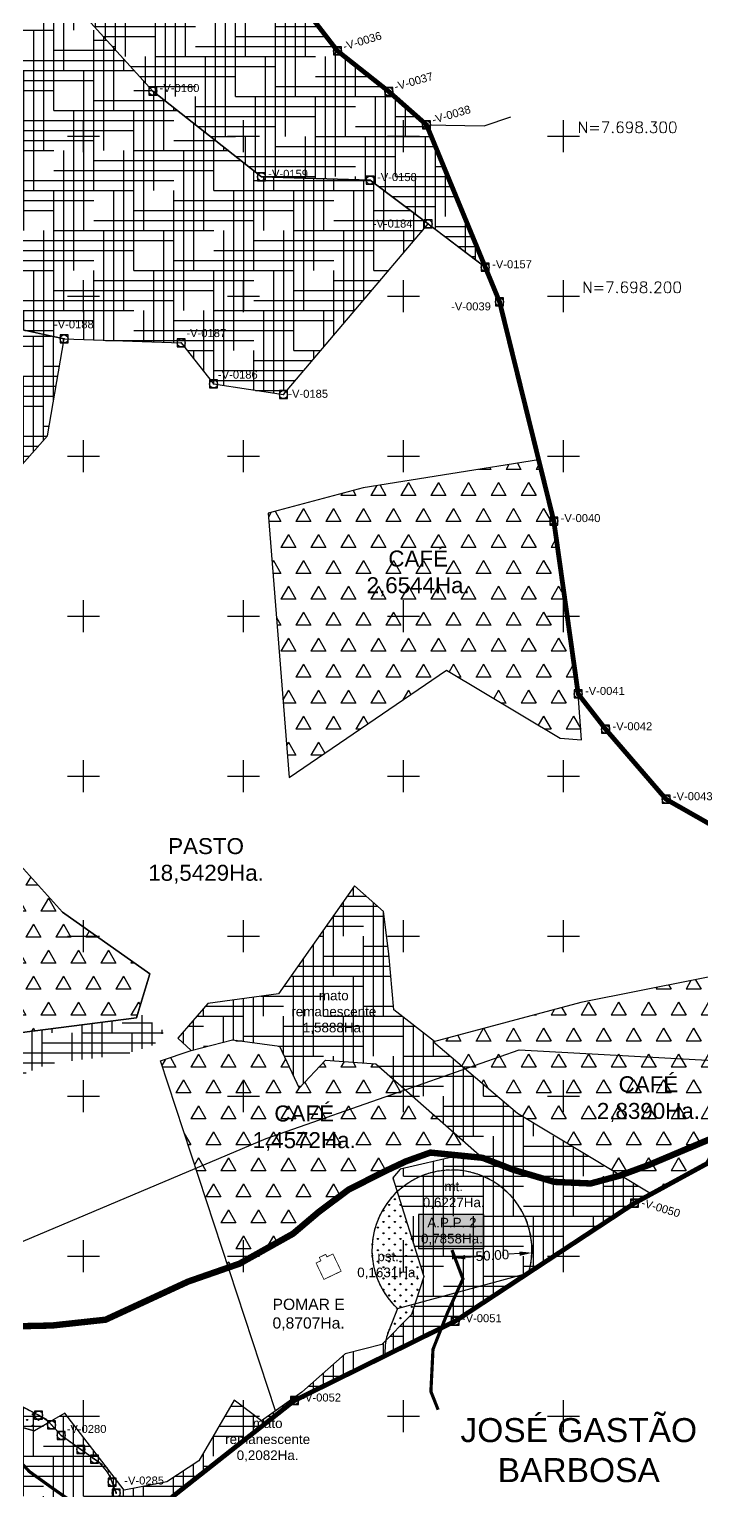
# Model space of a CAD drawing. Extents: x 268950 to 272314, y 7696987 to 7699363.
# Drawn here: x 270466 to 270886, y 7697453 to 7698367 of the extents above; entities that cross this region are included whole.
import ezdxf
from ezdxf.enums import TextEntityAlignment as Align

# ---------------------------------------------------------------- set-up
doc = ezdxf.new("R2010")
doc.units = 0
doc.header["$LTSCALE"] = 40
doc.header["$MEASUREMENT"] = 0
doc.header["$PDMODE"] = 96
doc.header["$PDSIZE"] = 5
doc.linetypes.add('HIDDEN', pattern=[0.375, 0.25, -0.125])
for name, color, linetype in [('divi', 7, 'Continuous'), ('ESTRDA', 41, 'Continuous'), ('GRADE', 7, 'Continuous'), ('GRADE-EIXO', 9, 'Continuous'), ('POL_APP', 41, 'Continuous'), ('PRENCHIMENTO', 254, 'Continuous'), ('PT_TIPO-V', 7, 'Continuous'), ('REDE ELET.', 2, 'Continuous'), ('TRACKLOGS', 7, 'Continuous')]:
    doc.layers.add(name, color=color, linetype=linetype)
doc.layers.add('pena 02', color=1, linetype='Continuous', lineweight=25)
doc.styles.add('ARIAL', font='arial.ttf')
doc.styles.add('ROMANS', font='romans.shx')
doc.styles.get("Standard").update_dxf_attribs({"font": 'arial.ttf'})
doc.styles.add('style1', font='arial.ttf')
doc.linetypes.add('AA-TRANS', pattern='A,3,["/",Standard,S=0.2,R=0,X=0,Y=0],-0.133333,["|",Standard,S=0.2,R=0,X=0,Y=0],-1e-05,["|",Standard,S=0.2,R=0,X=0,Y=-0.2],-1e-05,["/",Standard,S=0.2,R=0,X=0,Y=-0.2],-0.133333', length=3.266686)
doc.linetypes.add('CERCA', pattern='A,12.7,-4,["X",Standard,S=2,R=0,X=-2,Y=-1],-4', length=20.7)
doc.linetypes.add('ZIGZAG', pattern='A,0.0001,-0.2,[131,ltypeshp.shx,S=0.2,R=0,X=-0.2,Y=0],-0.4,[131,ltypeshp.shx,S=0.2,R=180,X=0.2,Y=0],-0.2', length=0.8001)
doc.dimstyles.get("Standard").update_dxf_attribs({"dimtxt": 0.18, "dimasz": 0.18, "dimexe": 0.18, "dimexo": 0.0625, "dimgap": 0.09, "dimtad": 0, "dimtih": 1, "dimtoh": 1, "dimdec": 4, "dimzin": 0, "dimdsep": 46, "dimtxsty": 'Standard', "dimcen": 0.09, "dimadec": 0, "dimazin": 0, "dimtfac": 1, "dimtdec": 4, "dimtofl": 0, "dimtmove": 0, "dimatfit": 3, "dimfxl": 0, "dimtolj": 1, "dimtzin": 0, "dimarcsym": 0})
pattern_1 = [(90, (0, 0), (-3.535533905, 3.535533905), [0.9375, -6.133567815]), (45, (0, 0), (-3.535533906, 3.535533906), [0.9375, -4.0625]), (135, (0, 0), (-3.535533906, -3.535533906), [0.9375, -4.0625])]

# ---------------------------------------------------------------- blocks, each defined once
blk = doc.blocks.new('BL-GRADEI')
at = {"layer": 'GRADE', "color": 8}
for p, q in [((0, -2.5), (0, 2.5)), ((-2.5, 0), (2.5, 0))]:
    blk.add_line(p, q, dxfattribs=at)
at = {"layer": 'GRADE', "color": 8, "style": 'ROMANS'}
blk.add_attdef('E-N', (0.5, 0.5), '', height=1.75, dxfattribs=at)
blk = doc.blocks.new('*D14')
at = {"color": 0, "linetype": 'HIDDEN', "lineweight": -2, "ltscale": 50}
for p, q in [((270730.33, 7697603.6), (270730.68, 7697598.18)), ((270772.55, 7697601.59), (270766.03, 7697601.17)), ((270780.23, 7697606.81), (270780.58, 7697601.38)), ((270738.62, 7697599.41), (270745.13, 7697599.83))]:
    blk.add_line(p, q, dxfattribs=at)
at = {"color": 0, "linetype": 'HIDDEN', "ltscale": 50}
for points in [[(270738.53, 7697600.74), (270738.7, 7697598.08), (270730.63, 7697598.9)], [(270772.46, 7697602.92), (270772.63, 7697600.26), (270780.53, 7697602.1)]]:
    blk.add_solid(points, dxfattribs=at)
at = {"layer": 'Defpoints', "color": 0, "linetype": 'HIDDEN', "ltscale": 50}
for p in [(270730.31, 7697603.85), (270780.21, 7697607.06), (270780.53, 7697602.1)]:
    blk.add_point(p, dxfattribs=at)
at = {"color": 0, "linetype": 'HIDDEN', "ltscale": 50, "insert": (270755.58, 7697600.5), "char_height": 6, "attachment_point": 5, "rotation": 3.67847}
blk.add_mtext('\\A1;50.00', dxfattribs=at)
blk = doc.blocks.new('POL_APP')
at = {"layer": 'POL_APP', "color": 1, "linetype": 'Continuous', "ltscale": 50}
blk.add_lwpolyline([(270504.64, 7698370.76), (270543.36, 7698328.17), (270611.25, 7698274.57), (270679.22, 7698272.52), (270715.43, 7698245.08), (270751.14, 7698218.04), (270714.4, 7698307.03), (270690.84, 7698327.85), (270658.73, 7698353.25), (270640.66, 7698376.64)], dxfattribs=at)
blk.add_lwpolyline([(270520.54, 7697451.96), (270518.06, 7697458.81, 0.154692), (270507.03, 7697473.2), (270498.39, 7697479.23), (270486.18, 7697488.02), (270480.09, 7697494.52, 0.085482), (270471.96, 7697500.66), (270459.57, 7697507.05, 0.198608)], format="xyb", dxfattribs=at)
blk.add_lwpolyline([(270696.26, 7697567.24), (270690.56, 7697552.83, 0.082117), (270688.48, 7697543.26), (270688.21, 7697537.61), (270732.24, 7697559.35), (270778.25, 7697589.63, 1.796533)], format="xyb", close=True, dxfattribs=at)

msp = doc.modelspace()

# ---------------------------------------------------------------- hatches: boundary and pattern name
at = {"layer": 'PRENCHIMENTO', "linetype": 'Continuous', "ltscale": 50}
h = msp.add_hatch(dxfattribs=at)
h.set_pattern_fill('HOUND', color=1, scale=100)
h.set_pattern_definition([(0, (944.947, -1725.3465), (25, 6.25), [100, -50]), (90, (944.947, -1725.3465), (-6.25, -25), [100, -50])])
h.paths.add_polyline_path([(270382.553, 7698648.254), (270351.496, 7698688.087), (270330.562, 7698700.724), (270313.365, 7698715.096), (270290.634, 7698742.853), (270275.48, 7698778.18), (270260.627, 7698793.443), (270235.069, 7698818.554), (270198.446, 7698851.357), (270162.95, 7698889.461), (270087.132, 7698941.181), (270016.413, 7698992.909), (269969.688, 7699019.404), (269948.066, 7699031.834), (269901.494, 7699053.469), (269864.693, 7699066.032), (269826.987, 7699068.61), (269793.608, 7699072.573), (269751.216, 7699078.703), (269708.53, 7699075.031), (269681.759, 7699059.778), (269653.826, 7699023.498), (269696.502, 7698949.395), (269729.972, 7698961.4), (269774.418, 7698992.284), (269884.137, 7698987.419), (269934.633, 7698961.607), (269976.791, 7698926.126), (270022.07, 7698914.751), (270087.542, 7698890.121), (270121.828, 7698864.743), (270149.479, 7698824.398), (270170.332, 7698801.51), (270192.059, 7698782.47), (270213.399, 7698716.816), (270240.111, 7698678.856), (270267.021, 7698639.013), (270306.34, 7698586.167), (270357.046, 7698517.014), (270382.138, 7698499.457), (270420.499, 7698488.897), (270462.101, 7698474.424), (270472.345, 7698442.789), (270490.037, 7698423.458), (270504.639, 7698370.764), (270543.355, 7698328.167), (270611.249, 7698274.569), (270679.215, 7698272.519), (270751.138, 7698218.038), (270714.405, 7698307.032), (270690.839, 7698327.852), (270658.727, 7698353.251), (270640.664, 7698376.645), (270615.909, 7698415.412), (270591.156, 7698441.48), (270579.719, 7698487.817), (270564.271, 7698500.568), (270539.42, 7698508.617), (270527.599, 7698511.662), (270514.218, 7698522.356), (270498.162, 7698530.377), (270480.099, 7698533.719), (270459.383, 7698540.419), (270434.605, 7698542.408), (270416.902, 7698548.273), (270394.433, 7698563.181), (270384.33, 7698597.246), (270386.855, 7698627.526)])
h.paths.add_polyline_path([(270301.058, 7698682.322), (270248.157, 7698682.322), (270248.157, 7698715.501), (270301.058, 7698715.501)], flags=16)
h = msp.add_hatch(dxfattribs=at)
h.set_pattern_fill('HOUND', color=94, scale=100)
h.set_pattern_definition([(0, (3081.446, -2183.9087), (25, 6.25), [100, -50]), (90, (3081.446, -2183.9087), (-6.25, -25), [100, -50])])
h.paths.add_polyline_path([(270087.542, 7698890.121), (270022.07, 7698914.751), (269976.791, 7698926.126), (269934.633, 7698961.607), (269884.137, 7698987.419), (269774.418, 7698992.284), (269729.972, 7698961.4), (269696.502, 7698949.395), (269955.857, 7698499.048), (270029.658, 7698486.264), (270090.983, 7698360.015), (270056.654, 7698322.701), (270082.507, 7698261.526), (270487.919, 7698173.255), (270561.182, 7698170.714), (270581.324, 7698145.121), (270624.972, 7698138.453), (270715.433, 7698245.084), (270679.215, 7698272.519), (270611.249, 7698274.569), (270543.355, 7698328.167), (270504.639, 7698370.764), (270490.037, 7698423.458), (270472.345, 7698442.789), (270462.101, 7698474.424), (270420.499, 7698488.897), (270382.138, 7698499.457), (270357.046, 7698517.014), (270306.34, 7698586.167), (270267.021, 7698639.013), (270240.111, 7698678.856), (270213.399, 7698716.816), (270192.059, 7698782.47), (270170.332, 7698801.51), (270149.479, 7698824.398), (270121.828, 7698864.743)])
h.paths.add_polyline_path([(270091.157, 7698540.271), (270211.846, 7698540.271), (270211.846, 7698577.586), (270091.157, 7698577.586)], flags=24)
at = {"layer": 'PRENCHIMENTO', "linetype": 'HIDDEN', "ltscale": 50}
h = msp.add_hatch(dxfattribs=at)
h.set_pattern_fill('HOUND', color=70, scale=100)
h.paths.add_polyline_path([(270487.919, 7698173.255), (270082.507, 7698261.526), (270226.876, 7697976.864), (270112.609, 7697808.401), (270030.458, 7697806.662), (270031.51, 7697805.814), (270050.189, 7697801.063, -0.0443656), (270055.202, 7697799.302), (270066.731, 7697794.065), (270096.413, 7697792.784, -0.148386), (270112.851, 7697787.01), (270126.028, 7697777.354), (270139.069, 7697769.64), (270157.824, 7697766.148, -0.0925763), (270168.099, 7697762.177), (270199.129, 7697743.008), (270215.031, 7697743.199), (270212.704, 7697755.882, -0.0654777), (270212.308, 7697763.696), (270213.897, 7697783.491, -0.0285955), (270214.366, 7697786.887), (270216.99, 7697800.21), (270213.26, 7697813.641, -0.1227686), (270212.875, 7697828.15), (270228.431, 7697898.443, -0.0911648), (270232.652, 7697908.438), (270263.985, 7697956.113, -0.0446753), (270267.311, 7697960.305), (270306.318, 7698001.344, -0.1364871), (270320.114, 7698009.603), (270328.791, 7698011.988, -0.5760375), (270410.436, 7698040.572), (270421.837, 7698079.612), (270443.984, 7698074.965), (270477.469, 7698112.697)])
h.paths.add_polyline_path([(270270.737, 7698073.798), (270326.853, 7698073.798), (270326.853, 7698106.187), (270270.737, 7698106.187)], flags=24)
at = {"layer": 'PRENCHIMENTO', "linetype": 'Continuous', "ltscale": 50}
h = msp.add_hatch(dxfattribs=at)
h.set_pattern_fill('HOUND', color=1, scale=100)
h.paths.add_polyline_path([(270373.711, 7697576.03), (270372.462, 7697576.651), (270358.046, 7697617.767), (270352.786, 7697633.305, 0.1316829), (270344.166, 7697646.226), (270330.537, 7697658.195, 0.0050495), (270330.078, 7697658.59), (270319.634, 7697667.395), (270315.117, 7697673.542, 0.1652192), (270299.295, 7697684.593, 0.1089252), (270294.003, 7697696.378), (270290.824, 7697700.657), (270283.143, 7697722.761), (270280.087, 7697737.813, 0.0665704), (270277.485, 7697745.328), (270274.584, 7697751.094), (270272.431, 7697762.828), (270273.567, 7697776.978), (270277.232, 7697795.591, 0.1168521), (270276.704, 7697809.414), (270273.074, 7697822.488), (270285.822, 7697880.094), (270312.651, 7697920.915), (270336.472, 7697945.978), (270336.361, 7697945.725), (270352.575, 7697953.013), (270374.19, 7697952.658), (270414.243, 7697979.433), (270422.207, 7698003.533), (270403.975, 7698018.449), (270410.436, 7698040.572, 0.5760375), (270328.791, 7698011.988), (270320.114, 7698009.603, 0.1364871), (270306.318, 7698001.344), (270267.311, 7697960.305, 0.0446753), (270263.985, 7697956.113), (270232.652, 7697908.438, 0.0911648), (270228.431, 7697898.443), (270212.875, 7697828.15, 0.1227686), (270213.26, 7697813.641), (270216.99, 7697800.21), (270214.366, 7697786.887, 0.0285955), (270213.897, 7697783.491), (270212.308, 7697763.696, 0.0654777), (270212.704, 7697755.882), (270215.031, 7697743.199), (270199.129, 7697743.008), (270168.099, 7697762.177, 0.0925763), (270157.824, 7697766.148), (270139.069, 7697769.64), (270126.028, 7697777.354), (270112.851, 7697787.01, 0.148386), (270096.413, 7697792.784), (270066.731, 7697794.065), (270055.202, 7697799.302, 0.0443656), (270050.189, 7697801.063), (270031.51, 7697805.814), (270019.834, 7697815.231, 0.0861808), (270010.859, 7697820.214), (269990.612, 7697827.26, 0.0317691), (269986.943, 7697828.28), (269985.763, 7697828.529), (269971.526, 7697831.532), (269967.344, 7697832.413), (269959.548, 7697841.333), (269954.571, 7697844.54), (269953.083, 7697854.164), (269940.669, 7697876.712), (269926.596, 7697896.447), (269920.991, 7697903.993), (269921.157, 7697911.38, 1.5970146), (269842.49, 7697953.515), (269828.645, 7697965.891), (269818.033, 7697985.407), (269809.036, 7698017.231), (269812.32, 7698069.839), (269818.414, 7698089.768), (269818.559, 7698107.143), (269788.515, 7698102.005), (269788.451, 7698094.375), (269782.598, 7698075.233), (269778.775, 7698013.993), (269790.076, 7697974.019), (269804.775, 7697946.99), (269852.019, 7697904.759), (269916.23, 7697858.899), (269924.246, 7697844.34), (269926.984, 7697826.627), (269939.743, 7697818.406), (269951.35, 7697805.126), (269980.753, 7697798.926), (270001, 7697791.881), (270017.771, 7697778.353), (270042.794, 7697771.989), (270059.622, 7697764.344), (270095.119, 7697762.812), (270109.485, 7697752.284), (270128.362, 7697741.119), (270152.332, 7697736.655), (270190.776, 7697712.906), (270204.79, 7697713.074), (270216.208, 7697697.515), (270230.519, 7697684.286), (270238.678, 7697676.779), (270248.121, 7697671.804), (270258.844, 7697662.358), (270279.313, 7697658.48), (270290.941, 7697655.78), (270297.57, 7697646.758), (270310.742, 7697635.654), (270324.37, 7697623.685), (270329.682, 7697607.994), (270342.668, 7697570.958), (270337.15, 7697560.703), (270360.356, 7697549.167), (270362.266, 7697537.64), (270368.488, 7697526.146), (270377.693, 7697517.251), (270392.608, 7697505.808), (270392.608, 7697505.808), (270377.693, 7697517.251), (270368.488, 7697526.146), (270362.266, 7697537.64), (270360.356, 7697549.167), (270337.023, 7697560.767), (270319.071, 7697556.326), (270325.499, 7697549.978), (270352.406, 7697516.279), (270343.38, 7697509.728, 0.0559084), (270347.642, 7697504.573), (270356.847, 7697495.678, 0.0284581), (270359.431, 7697493.45), (270366.81, 7697487.788), (270378.671, 7697484.913), (270392.163, 7697474.73), (270410.623, 7697472.433), (270413.812, 7697469.911), (270413.625, 7697454.565), (270447.533, 7697457.018), (270460.995, 7697447.826), (270462.846, 7697430.883), (270463.681, 7697430.281), (270464.883, 7697429.442), (270468.827, 7697418.551, 0.1687673), (270481.236, 7697403.261), (270488.165, 7697398.969, 0.03623), (270492.012, 7697396.956), (270497.581, 7697403.832), (270520.055, 7697421.566), (270503.964, 7697424.472), (270497.035, 7697428.764), (270489.854, 7697448.597), (270481.034, 7697454.754), (270481.034, 7697454.754), (270489.854, 7697448.597), (270497.035, 7697428.764), (270503.964, 7697424.472), (270520.055, 7697421.566), (270545.734, 7697441.828), (270543.231, 7697443.91, 0.1294803), (270529.38, 7697450.367), (270520.541, 7697451.963), (270518.061, 7697458.811, 0.1546925), (270507.027, 7697473.195), (270498.387, 7697479.227), (270486.182, 7697488.015), (270480.085, 7697494.518, 0.0854819), (270471.961, 7697500.657), (270459.572, 7697507.052, 0.1986084), (270436.725, 7697508.985), (270420.1, 7697521.316), (270412.859, 7697527.94, 0.0216455), (270410.87, 7697529.609), (270397.312, 7697540.012), (270392.666, 7697544.501), (270391.041, 7697547.502), (270389.952, 7697554.072, 0.2407963)])
at = {"layer": 'PRENCHIMENTO', "linetype": 'HIDDEN', "ltscale": 50}
h = msp.add_hatch(dxfattribs=at)
h.set_pattern_fill('TRIANG', color=70, scale=50, angle=180)
h.paths.add_polyline_path([(270793.957, 7698059.399), (270784.482, 7698097.701), (270674.871, 7698080.166), (270615.451, 7698064.434), (270628.484, 7697899.145), (270726.835, 7697966.156), (270797.852, 7697923.677), (270811.287, 7697922.631), (270809.189, 7697951.382)])
h.paths.add_polyline_path([(271017.477, 7697772.8), (270992.134, 7697794.665), (270810.917, 7697758.477), (270718.809, 7697733.977), (270771.351, 7697689.308), (270854.939, 7697638.919), (270911.996, 7697670.084), (271037.478, 7697707.47), (271055.742, 7697718.099), (271058.845, 7697726.005)])
h.paths.add_polyline_path([(270674.85, 7698007.644), (270744.318, 7698007.644), (270744.318, 7698044.958), (270674.85, 7698044.958)], flags=24)
h.paths.add_polyline_path([(270818.738, 7697679.091), (270888.206, 7697679.091), (270888.206, 7697716.406), (270818.738, 7697716.406)], flags=24)
h = msp.add_hatch(dxfattribs=at)
h.set_pattern_fill('TRIANG', color=70, scale=50, angle=180)
h.paths.add_polyline_path([(270486.961, 7697814.928), (270456.999, 7697848.351), (270435.022, 7697903.528), (270425.176, 7697975.174), (270414.983, 7697967.753), (270393.808, 7697952.336), (270352.575, 7697953.013), (270336.361, 7697945.725), (270326.857, 7697924.114), (270325.017, 7697893.752), (270339.392, 7697872.402), (270345.146, 7697842.743), (270347.858, 7697821.471), (270340.943, 7697780.222), (270341.802, 7697738.117), (270357.107, 7697738.135), (270376.261, 7697756.735), (270399.381, 7697759.836), (270423.195, 7697739.679), (270451.87, 7697738.623), (270533.226, 7697749.013), (270534.277, 7697752.464), (270541.551, 7697776.357)])
h.paths.add_polyline_path([(270367.523, 7697820.615), (270436.991, 7697820.615), (270436.991, 7697857.93), (270367.523, 7697857.93)], flags=24)
h = msp.add_hatch(dxfattribs=at)
h.set_pattern_fill('HOUND', color=70, scale=100)
h.set_pattern_definition([(0, (-2100.802, -1135.365), (25, 6.25), [100, -50]), (90, (-2100.802, -1135.365), (-6.25, -25), [100, -50])])
h.paths.add_polyline_path([(270326.857, 7697924.114), (270325.017, 7697893.752), (270339.392, 7697872.402), (270345.146, 7697842.743), (270347.858, 7697821.471), (270340.943, 7697780.222), (270341.802, 7697738.117), (270357.107, 7697738.135), (270376.261, 7697756.735), (270399.381, 7697759.836), (270423.195, 7697739.679), (270451.87, 7697738.623), (270533.226, 7697749.013), (270534.277, 7697752.464), (270550.436, 7697740.572), (270544.165, 7697732.071), (270525.374, 7697725.965), (270480.904, 7697720.772), (270471.055, 7697717.35), (270430.647, 7697701.543), (270363.922, 7697697.759), (270352.564, 7697720.253), (270329.381, 7697739.215), (270309.521, 7697730.318), (270289.174, 7697746.719), (270281.729, 7697742.624), (270279.816, 7697739.018, 0.0562366), (270277.485, 7697745.328), (270274.584, 7697751.094), (270272.431, 7697762.828), (270273.567, 7697776.978), (270277.232, 7697795.591, 0.1168521), (270276.704, 7697809.414), (270273.074, 7697822.488), (270285.822, 7697880.094), (270312.651, 7697920.915), (270336.472, 7697945.978)])
h.paths.add_polyline_path([(270280.41, 7697795.308), (270336.526, 7697795.308), (270336.526, 7697827.697), (270280.41, 7697827.697)], flags=24)
h = msp.add_hatch(dxfattribs=at)
h.set_pattern_fill('HOUND', color=70, scale=100)
h.paths.add_polyline_path([(270718.809, 7697733.977), (270719.312, 7697734.111), (270693.963, 7697753.912), (270690.956, 7697788.89), (270687.438, 7697815.492), (270669.385, 7697831.497), (270621.961, 7697764.05), (270577.713, 7697757.917), (270559.068, 7697736.171), (270567.425, 7697728.629), (270593.066, 7697735.301), (270622.487, 7697731.153), (270634.842, 7697705.039), (270651.252, 7697722.537), (270682.638, 7697720.296), (270749.109, 7697661.614), (270733.987, 7697662.722), (270697.846, 7697654.356), (270693.282, 7697649.027), (270696.051, 7697640.265, -0.7657491), (270778.25, 7697589.634), (270844.329, 7697633.124), (270854.939, 7697638.919), (270771.351, 7697689.308)])
h.paths.add_polyline_path([(270630.203, 7697731.331), (270686.319, 7697731.331), (270686.319, 7697763.72), (270630.203, 7697763.72)], flags=24)
h = msp.add_hatch(dxfattribs=at)
h.set_pattern_fill('TRIANG', color=70, scale=50, angle=180)
h.paths.add_polyline_path([(270682.638, 7697720.296), (270651.252, 7697722.537), (270634.842, 7697705.039), (270622.487, 7697731.153), (270593.066, 7697735.301), (270567.425, 7697728.629), (270548.147, 7697722.039), (270590.553, 7697592.88), (270597.537, 7697595.313), (270630.998, 7697614.039), (270646.927, 7697627.554), (270665.747, 7697641.615), (270688.679, 7697653.203), (270701.562, 7697659.275), (270716.809, 7697664.749), (270745.312, 7697661.892), (270749.109, 7697661.614)])
h.paths.add_polyline_path([(270603.042, 7697660.826), (270672.51, 7697660.826), (270672.51, 7697698.141), (270603.042, 7697698.141)], flags=24)
h = msp.add_hatch(dxfattribs=at)
h.set_pattern_fill('GRASS', color=1, scale=5)
h.set_pattern_definition(pattern_1)
h.paths.add_polyline_path([(270420.1, 7697521.316), (270412.859, 7697527.94, 0.0216455), (270410.87, 7697529.609), (270397.312, 7697540.012), (270392.666, 7697544.501), (270391.041, 7697547.502), (270389.952, 7697554.072, 0.2407963), (270373.711, 7697576.03), (270372.462, 7697576.651), (270358.046, 7697617.767), (270352.786, 7697633.305, 0.1316829), (270344.166, 7697646.226), (270330.537, 7697658.195, 0.0050495), (270330.078, 7697658.59), (270319.634, 7697667.395), (270315.117, 7697673.542, 0.0873791), (270307.595, 7697680.733), (270301.939, 7697668.512), (270340.925, 7697630.115), (270355.009, 7697597.056), (270373.344, 7697552.974), (270378.668, 7697529.477), (270408.307, 7697512.324), (270434.659, 7697500.491), (270469.202, 7697490.766), (270478.438, 7697496.145, 0.066074), (270471.961, 7697500.657), (270459.572, 7697507.052, 0.1986084), (270436.725, 7697508.985)])
h.paths.add_polyline_path([(270379.505, 7697533.342), (270421.186, 7697533.342), (270421.186, 7697555.731), (270379.505, 7697555.731)], flags=24)
h = msp.add_hatch(dxfattribs=at)
h.set_pattern_fill('HOUND', color=1, scale=100)
h.paths.add_polyline_path([(270696.051, 7697640.265), (270712.787, 7697587.312), (270705.094, 7697563.49), (270688.953, 7697547.266, 0.0336092), (270688.485, 7697543.265), (270688.205, 7697537.612), (270732.245, 7697559.355), (270778.25, 7697589.634, 0.7657491)])
h.paths.add_polyline_path([(270710.735, 7697627.384), (270752.416, 7697627.384), (270752.416, 7697649.773), (270710.735, 7697649.773)], flags=24)
h.paths.add_polyline_path([(270709.619, 7697604.727), (270751.3, 7697604.727), (270751.3, 7697627.116), (270709.619, 7697627.116)], flags=24)
at = {"layer": 'PRENCHIMENTO', "linetype": 'HIDDEN', "ltscale": 2}
h = msp.add_hatch(dxfattribs=at)
h.set_pattern_fill('GRASS', color=1, scale=5)
h.set_pattern_definition(pattern_1)
h.paths.add_polyline_path([(270696.051, 7697640.265, 0.4338876), (270696.262, 7697567.236), (270690.557, 7697552.831, 0.0483745), (270688.953, 7697547.266), (270705.094, 7697563.49), (270712.787, 7697587.312)])
h.paths.add_polyline_path([(270669.793, 7697583.61), (270711.474, 7697583.61), (270711.474, 7697605.999), (270669.793, 7697605.999)], flags=9)
at = {"layer": 'PRENCHIMENTO', "linetype": 'HIDDEN', "ltscale": 50}
h = msp.add_hatch(color=8, dxfattribs=at)
h.dxf.hatch_style = 1
h.paths.add_polyline_path([(270709.385, 7697604.836), (270750.258, 7697604.836), (270750.258, 7697626.14), (270709.385, 7697626.14)])
h = msp.add_hatch(dxfattribs=at)
h.set_pattern_fill('HOUND', color=1, scale=100)
h.paths.add_polyline_path([(270489.854, 7697448.597), (270481.034, 7697454.754), (270466.289, 7697465.372), (270458.2, 7697473.999), (270445.811, 7697480.394), (270435.022, 7697475.073), (270419.949, 7697484.077), (270400.988, 7697498.14), (270392.608, 7697505.808), (270377.693, 7697517.251), (270368.488, 7697526.146), (270362.266, 7697537.64), (270360.356, 7697549.167), (270337.023, 7697560.767), (270319.071, 7697556.326), (270325.499, 7697549.978), (270352.406, 7697516.279), (270343.38, 7697509.728, 0.0559084), (270347.642, 7697504.573), (270356.847, 7697495.678, 0.0284581), (270359.431, 7697493.45), (270366.81, 7697487.788), (270378.671, 7697484.913), (270392.163, 7697474.73), (270410.623, 7697472.433), (270413.812, 7697469.911), (270413.625, 7697454.565), (270447.533, 7697457.018), (270460.995, 7697447.826), (270462.846, 7697430.883), (270463.681, 7697430.281), (270464.883, 7697429.442), (270468.827, 7697418.551, 0.1687673), (270481.236, 7697403.261), (270488.165, 7697398.969, 0.03623), (270492.012, 7697396.956), (270497.581, 7697403.832), (270520.055, 7697421.566), (270503.964, 7697424.472), (270497.035, 7697428.764)])
h.paths.add_polyline_path([(270356.536, 7697492.35), (270398.216, 7697492.35), (270398.216, 7697514.739), (270356.536, 7697514.739)], flags=25)
h = msp.add_hatch(dxfattribs=at)
h.set_pattern_fill('HOUND', color=70, scale=100)
h.paths.add_polyline_path([(270688.485, 7697543.265, -0.0336092), (270688.953, 7697547.266), (270686.461, 7697544.76), (270663.53, 7697538.898), (270636.473, 7697514.947), (270611.247, 7697497.15), (270594.142, 7697509.959), (270583.207, 7697491.122), (270572.227, 7697472.203), (270552.132, 7697459.016), (270525.434, 7697453.863), (270488.304, 7697501.891), (270478.438, 7697496.145, -0.0192988), (270480.085, 7697494.518), (270486.182, 7697488.015), (270498.387, 7697479.227), (270507.027, 7697473.195, -0.1546925), (270518.061, 7697458.811), (270520.541, 7697451.963), (270529.38, 7697450.367, -0.1294803), (270543.231, 7697443.91), (270545.734, 7697441.828), (270631.882, 7697509.805), (270688.205, 7697537.612)])
h.paths.add_polyline_path([(270586.968, 7697464.352), (270643.084, 7697464.352), (270643.084, 7697496.741), (270586.968, 7697496.741)], flags=25)

# ---------------------------------------------------------------- linework, layer by layer
at = {"linetype": 'ZIGZAG', "ltscale": 0.3}
for points in [[(270714.405, 7698307.032), (270690.839, 7698327.852), (270658.727, 7698353.251), (270640.664, 7698376.645), (270615.909, 7698415.412), (270591.156, 7698441.48), (270579.719, 7698487.817), (270564.271, 7698500.568), (270539.42, 7698508.617), (270527.599, 7698511.662), (270514.218, 7698522.356), (270498.162, 7698530.377), (270480.099, 7698533.719), (270459.383, 7698540.419), (270434.605, 7698542.408), (270416.902, 7698548.273), (270394.433, 7698563.181), (270384.33, 7698597.246), (270386.855, 7698627.526), (270382.553, 7698648.254), (270351.496, 7698688.087), (270330.562, 7698700.724), (270313.365, 7698715.096), (270290.634, 7698742.853)], [(270714.406, 7698307.031), (270750.368, 7698306.352), (270767.013, 7698312.109)]]:
    msp.add_lwpolyline(points, dxfattribs=at)
at = {"linetype": 'Continuous', "ltscale": 50}
for points in [[(270029.658, 7698486.264), (270090.983, 7698360.015), (270056.654, 7698322.701), (270081.114, 7698264.822), (270082.507, 7698261.526), (270487.919, 7698173.255), (270561.182, 7698170.714), (270581.324, 7698145.121), (270624.972, 7698138.453), (270715.433, 7698245.084), (270679.215, 7698272.519), (270611.249, 7698274.569), (270543.355, 7698328.167), (270504.639, 7698370.764)], [(270696.262, 7697567.236), (270778.25, 7697589.634)]]:
    msp.add_lwpolyline(points, dxfattribs=at)
at = {"color": 3, "linetype": 'HIDDEN', "ltscale": 50}
msp.add_lwpolyline([(270487.919, 7698173.255), (270082.507, 7698261.526)], dxfattribs=at)
at = {"color": 8, "linetype": 'HIDDEN', "ltscale": 50}
msp.add_lwpolyline([(270709.385, 7697604.836), (270750.258, 7697604.836), (270750.258, 7697626.14), (270709.385, 7697626.14)], close=True, dxfattribs=at)
at = {"color": 6, "linetype": 'HIDDEN', "ltscale": 50, "const_width": 0.5}
msp.add_lwpolyline([(270648.415, 7697597.162), (270647.425, 7697599.231), (270651.423, 7697601.145), (270652.17, 7697599.583), (270655.917, 7697601.377), (270661.06, 7697590.633), (270650.3, 7697585.483), (270645.401, 7697595.719), (270648.415, 7697597.162)], dxfattribs=at)
at = {"color": 3, "linetype": 'HIDDEN', "ltscale": 50}
msp.add_lwpolyline([(270434.659, 7697500.491), (270469.202, 7697490.766), (270478.438, 7697496.145, 0.066074), (270471.961, 7697500.657), (270459.572, 7697507.052, 0.1986084)], format="xyb", dxfattribs=at)
at = {"color": 2, "linetype": 'HIDDEN', "ltscale": 50}
msp.add_lwpolyline([(270489.854, 7697448.597), (270481.034, 7697454.754), (270466.289, 7697465.372), (270458.2, 7697473.999)], dxfattribs=at)
at = {"linetype": 'Continuous', "ltscale": 50}
for p in [(270715.433, 7698245.084), (270487.919, 7698173.255), (270561.182, 7698170.714), (270581.324, 7698145.121), (270471.961, 7697500.657), (270480.085, 7697494.518), (270498.387, 7697479.227), (270507.027, 7697473.195), (270518.061, 7697458.811), (270520.541, 7697451.963)]:
    msp.add_point(p, dxfattribs=at)
at = {"color": 1, "linetype": 'Continuous', "ltscale": 50}
for p in [(270624.972, 7698138.453), (270486.182, 7697488.015)]:
    msp.add_point(p, dxfattribs=at)
at = {"layer": 'ESTRDA', "color": 3, "linetype": 'HIDDEN', "ltscale": 50}
msp.add_lwpolyline([(270751.138, 7698218.038), (270679.215, 7698272.519), (270611.249, 7698274.569), (270543.355, 7698328.167), (270504.639, 7698370.764)], dxfattribs=at)
at = {"layer": 'ESTRDA', "const_width": 4}
msp.add_lwpolyline([(270451.107, 7697556.047), (270480.438, 7697556.675), (270513.841, 7697560.307), (270565.465, 7697584.141), (270597.537, 7697595.313), (270630.998, 7697614.039), (270646.927, 7697627.554), (270665.747, 7697641.615), (270688.679, 7697653.203), (270701.562, 7697659.275), (270716.809, 7697664.749), (270749.426, 7697661.48), (270768.863, 7697653.928), (270794.261, 7697646.425), (270816.969, 7697645.44), (270835.174, 7697650.336), (270853.191, 7697656.971), (270896.081, 7697675.059)], dxfattribs=at)
at = {"layer": 'pena 02', "linetype": 'CERCA', "ltscale": 0.05}
for points in [[(270784.482, 7698097.701), (270674.871, 7698080.166), (270615.451, 7698064.434), (270628.484, 7697899.145), (270726.835, 7697966.156), (270797.852, 7697923.677), (270811.287, 7697922.631), (270809.189, 7697951.382)], [(270425.176, 7697975.174), (270435.022, 7697903.528), (270456.999, 7697848.351), (270486.961, 7697814.928), (270541.551, 7697776.357), (270533.226, 7697749.013), (270451.87, 7697738.623), (270423.195, 7697739.679), (270399.381, 7697759.836), (270376.261, 7697756.735), (270357.107, 7697738.135), (270341.802, 7697738.117), (270340.943, 7697780.222), (270347.858, 7697821.471), (270345.146, 7697842.743), (270339.392, 7697872.402), (270325.017, 7697893.752), (270326.857, 7697924.114), (270336.361, 7697945.725), (270352.575, 7697953.013), (270393.808, 7697952.336), (270425.176, 7697975.174)], [(270992.134, 7697794.665), (270810.917, 7697758.477), (270718.809, 7697733.977), (270771.351, 7697689.308), (270854.939, 7697638.919)]]:
    msp.add_lwpolyline(points, dxfattribs=at)
at = {"layer": 'pena 02', "linetype": 'CERCA', "ltscale": 0.05, "const_width": 1}
msp.add_lwpolyline([(270459.127, 7697356.35), (270497.581, 7697403.832), (270631.882, 7697509.805), (270732.245, 7697559.355), (270844.329, 7697633.124), (270911.996, 7697670.084), (271037.478, 7697707.47), (271055.742, 7697718.099), (271058.845, 7697726.005)], dxfattribs=at)
at = {"layer": 'PRENCHIMENTO', "color": 254, "linetype": 'HIDDEN', "ltscale": 2}
for points in [[(270930.603, 7697847.749, 3, 3, 0), (270864.066, 7697885.59, 3, 3, 0), (270826.348, 7697929.306, 3, 3, 0), (270809.189, 7697951.382, 3, 3, 0), (270793.957, 7698059.399, 3, 3, 0), (270760.061, 7698196.421, 3, 3, 0), (270714.405, 7698307.032, 3, 3, 0), (270690.839, 7698327.852, 3, 3, 0), (270658.727, 7698353.251, 3, 3, 0), (270640.664, 7698376.645, 3, 3, 0)], [(270497.581, 7697403.832, 3, 3, 0), (270631.882, 7697509.805, 3, 3, 0), (270732.245, 7697559.355, 3, 3, 0), (270844.329, 7697633.124, 3, 3, 0), (270911.996, 7697670.084, 3, 3, 0)]]:
    msp.add_lwpolyline(points, format="xyseb", dxfattribs=at)
at = {"layer": 'PRENCHIMENTO', "color": 1, "linetype": 'HIDDEN', "ltscale": 50}
msp.add_lwpolyline([(270345.667, 7697949.908), (270336.361, 7697945.725), (270326.857, 7697924.114), (270325.017, 7697893.752), (270339.392, 7697872.402), (270345.146, 7697842.743), (270347.858, 7697821.471), (270340.943, 7697780.222), (270341.802, 7697738.117), (270357.107, 7697738.135), (270376.261, 7697756.735), (270399.381, 7697759.836), (270423.195, 7697739.679), (270451.87, 7697738.623), (270533.226, 7697749.013), (270534.277, 7697752.464), (270541.551, 7697776.357), (270486.961, 7697814.928), (270456.999, 7697848.351), (270435.022, 7697903.528)], dxfattribs=at)
at = {"layer": 'PT_TIPO-V', "color": 5}
for p in [(270658.727, 7698353.251), (270658.727, 7698353.251), (270690.839, 7698327.852), (270690.839, 7698327.852), (270714.405, 7698307.032), (270714.405, 7698307.032), (270760.061, 7698196.421), (270760.061, 7698196.421), (270793.957, 7698059.399), (270809.189, 7697951.382), (270809.189, 7697951.382), (270826.348, 7697929.306), (270826.348, 7697929.306), (270864.066, 7697885.59), (270864.066, 7697885.59), (270844.329, 7697633.124), (270732.245, 7697559.355), (270732.245, 7697559.355), (270631.882, 7697509.805), (270631.882, 7697509.805)]:
    msp.add_point(p, dxfattribs=at)
at = {"layer": 'PT_TIPO-V', "color": 1}
for p in [(270543.355, 7698328.167), (270611.249, 7698274.569), (270679.215, 7698272.519), (270751.138, 7698218.038), (270793.957, 7698059.399), (270844.329, 7697633.124)]:
    msp.add_point(p, dxfattribs=at)
at = {"layer": 'PT_TIPO-V'}
for p in [(270543.355, 7698328.167), (270611.249, 7698274.569), (270679.215, 7698272.519), (270751.138, 7698218.038)]:
    msp.add_point(p, dxfattribs=at)
at = {"layer": 'REDE ELET.', "color": 6, "linetype": 'AA-TRANS', "ltscale": 0.5}
for points in [[(270701.122, 7697703.978), (270772.247, 7697728.985), (270893.681, 7697722.291), (271023.371, 7697717.763), (271171.813, 7697708.159)], [(270354.012, 7697599.397), (270408.322, 7697586.769), (270614.287, 7697673.447), (270701.122, 7697703.978)]]:
    msp.add_lwpolyline(points, dxfattribs=at)
at = {"layer": 'TRACKLOGS', "color": 4, "linetype": 'HIDDEN', "ltscale": 0.3}
for p, q in [((270696.262, 7697567.236), (270690.557, 7697552.831)), ((270688.485, 7697543.265), (270688.205, 7697537.612))]:
    msp.add_line(p, q, dxfattribs=at)
at = {"layer": 'TRACKLOGS', "color": 1, "linetype": 'HIDDEN', "const_width": 2}
msp.add_lwpolyline([(271058.845, 7697726.005), (271017.477, 7697772.8), (270930.603, 7697847.749), (270864.066, 7697885.59), (270826.348, 7697929.306), (270809.189, 7697951.382), (270793.957, 7698059.399), (270760.061, 7698196.421), (270714.405, 7698307.032)], dxfattribs=at)
at = {"layer": 'TRACKLOGS', "color": 1}
msp.add_lwpolyline([(270374.19, 7697952.658), (270414.243, 7697979.433), (270422.207, 7698003.533), (270403.975, 7698018.449), (270421.837, 7698079.612), (270443.984, 7698074.965), (270477.469, 7698112.697), (270487.919, 7698173.255), (270561.182, 7698170.714), (270581.324, 7698145.121), (270624.972, 7698138.453), (270715.433, 7698245.084)], dxfattribs=at)
at = {"layer": 'TRACKLOGS', "color": 3}
msp.add_lwpolyline([(270719.312, 7697734.111), (270693.963, 7697753.912), (270690.956, 7697788.89), (270687.438, 7697815.492), (270669.385, 7697831.497), (270621.961, 7697764.05), (270577.713, 7697757.917), (270559.068, 7697736.171), (270567.425, 7697728.629), (270593.066, 7697735.301), (270622.487, 7697731.153), (270634.842, 7697705.039), (270651.252, 7697722.537), (270682.638, 7697720.296), (270749.109, 7697661.614), (270733.987, 7697662.722), (270697.846, 7697654.356), (270693.282, 7697649.027), (270712.787, 7697587.312), (270705.094, 7697563.49), (270686.461, 7697544.76), (270663.53, 7697538.898), (270636.473, 7697514.947), (270611.247, 7697497.15), (270594.142, 7697509.959), (270583.207, 7697491.122), (270572.227, 7697472.203), (270552.132, 7697459.016), (270525.434, 7697453.863), (270488.304, 7697501.891), (270469.202, 7697490.766), (270434.659, 7697500.491)], dxfattribs=at)
at = {"layer": 'TRACKLOGS', "color": 5}
msp.add_lwpolyline([(270619.965, 7697503.3), (270548.147, 7697722.039), (270567.425, 7697728.629)], dxfattribs=at)
at = {"layer": 'TRACKLOGS', "color": 4, "const_width": 2}
for points in [[(270730.314, 7697603.849), (270737.164, 7697585.818), (270727.48, 7697564.585), (270718.448, 7697541.783), (270717.142, 7697515.376), (270721.658, 7697504.041)], [(270458.2, 7697473.999), (270466.289, 7697465.372), (270481.034, 7697454.754), (270489.854, 7697448.597)]]:
    msp.add_lwpolyline(points, dxfattribs=at)
at = {"layer": 'TRACKLOGS', "color": 4, "linetype": 'HIDDEN', "ltscale": 0.3}
msp.add_lwpolyline([(270446.119, 7697513.997), (270476.552, 7697498.287), (270486.182, 7697488.015), (270498.387, 7697479.227), (270514.824, 7697467.752), (270520.541, 7697451.963)], dxfattribs=at)
msp.add_lwpolyline([(270459.572, 7697507.052), (270471.961, 7697500.657, -0.0854819), (270480.085, 7697494.518), (270486.182, 7697488.015), (270498.387, 7697479.227), (270507.027, 7697473.195, -0.1546925), (270518.061, 7697458.811), (270520.541, 7697451.963)], format="xyb", dxfattribs=at)
for centre, radius, start, end in [((270730.314, 7697603.849), 50, 343.482552, 227.07646), ((270718.448, 7697541.783), 30, 158.391139, 177.168875)]:
    msp.add_arc(centre, radius, start, end, dxfattribs=at)

# ---------------------------------------------------------------- block references
at = {"color": 70, "linetype": 'Continuous'}
msp.add_blockref('POL_APP', (0, 0), dxfattribs=at)
at = {"layer": 'GRADE-EIXO', "color": 8, "linetype": 'HIDDEN', "ltscale": 50, "xscale": 4, "yscale": 4, "zscale": 4}
for p in [(270500, 7698300), (270600, 7698300), (270700, 7698300), (270800, 7698300), (270500, 7698200), (270600, 7698200), (270700, 7698200), (270800, 7698200), (270500, 7698100), (270600, 7698100), (270700, 7698100), (270800, 7698100), (270500, 7698000), (270600, 7698000), (270700, 7698000), (270800, 7698000), (270500, 7697900), (270600, 7697900), (270700, 7697900), (270800, 7697900), (270500, 7697800), (270600, 7697800), (270700, 7697800), (270800, 7697800), (270500, 7697700), (270600, 7697700), (270700, 7697700), (270800, 7697700), (270500, 7697600), (270600, 7697600), (270700, 7697600), (270800, 7697600), (270500, 7697500), (270600, 7697500), (270700, 7697500), (270800, 7697500)]:
    msp.add_blockref('BL-GRADEI', p, dxfattribs=at)

# ---------------------------------------------------------------- texts
at = {"color": 1, "linetype": 'Continuous', "ltscale": 50, "style": 'ARIAL'}
for s, p in [('-V-0280', (270489.551, 7697489.539)), ('-V-0285', (270525.528, 7697457.312))]:
    msp.add_text(s, height=5, dxfattribs=at).set_placement(p)
at = {"color": 1, "linetype": 'Continuous', "ltscale": 0.25, "char_height": 6, "attachment_point": 5, "style": 'style1'}
for s, insert in [('mato\\Premanescente\\P1,5888Ha.', (270656.462, 7697752.35)), ('mato\\Premanescente\\P0,2082Ha.', (270615.124, 7697485.047))]:
    msp.add_mtext(s, dxfattribs=dict(at, insert=insert))
at = {"layer": 'divi', "linetype": 'Continuous', "ltscale": 0.25, "attachment_point": 5, "style": 'style1'}
for s, insert, char_height in [('CAFÉ\\P2,6544Ha.', (270709.182, 7698026.731), 10), ('PASTO\\P18,5429Ha.', (270576.651, 7697847.02), 10), ('CAFÉ\\P2,8390Ha.', (270853.069, 7697698.178), 10), ('CAFÉ\\P1,4572Ha.', (270637.93, 7697679.913), 10), ('mt.\\P0,6227Ha.', (270731.385, 7697638.08), 6), ('pst.\\P0,1631Ha.', (270690.443, 7697594.306), 6), ('POMAR E\\P0,8707Ha.', (270640.743, 7697563.45), 7)]:
    msp.add_mtext(s, dxfattribs=dict(at, insert=insert, char_height=char_height))
at = {"layer": 'GRADE', "color": 8, "linetype": 'HIDDEN', "ltscale": 50, "style": 'ROMANS'}
for s, p in [('N=7.698.300', (270871.281, 7698302)), ('N=7.698.200', (270874.025, 7698202))]:
    msp.add_text(s, height=7, dxfattribs=at).set_placement(p, align=Align.RIGHT)
at = {"layer": 'pena 02', "linetype": 'Continuous', "ltscale": 0.25, "insert": (270809.548, 7697453.697), "char_height": 15, "attachment_point": 5}
msp.add_mtext('JOSÉ GASTÃO\\PBARBOSA\\PDA \\PSILVEIRA', dxfattribs=at)
at = {"layer": 'PRENCHIMENTO', "color": 70, "linetype": 'HIDDEN', "ltscale": 50, "insert": (270730.27, 7697620.434), "char_height": 6, "attachment_point": 5, "style": 'style1'}
msp.add_mtext('\\PA.P.P. 2\\P0,7858Ha.', dxfattribs=at)
at = {"layer": 'PT_TIPO-V', "linetype": 'HIDDEN', "ltscale": 50, "style": 'ARIAL'}
for s, rotation, p in [('-V-0036', 16.739015, (270663.036, 7698353.521)), ('-V-0037', 15.899895, (270695.104, 7698328.419)), ('-V-0038', 16.392386, (270718.665, 7698307.636))]:
    msp.add_text(s, height=5, rotation=rotation, dxfattribs=at).set_placement(p)
at = {"layer": 'PT_TIPO-V', "color": 7, "linetype": 'Continuous', "ltscale": 50, "style": 'ARIAL'}
for s, p in [('-V-0160', (270547.612, 7698327.544)), ('-V-0159', (270615.506, 7698273.946)), ('-V-0158', (270683.472, 7698271.896)), ('-V-0184', (270680.791, 7698242.849)), ('-V-0157', (270755.395, 7698217.415)), ('-V-0188', (270481.592, 7698179.871)), ('-V-0187', (270564.362, 7698174.402)), ('-V-0186', (270584.068, 7698148.442))]:
    msp.add_text(s, height=5, dxfattribs=at).set_placement(p)
at = {"layer": 'PT_TIPO-V', "linetype": 'HIDDEN', "ltscale": 50, "style": 'ARIAL'}
for s, p in [('-V-0039', (270729.766, 7698191.075)), ('-V-0041', (270813.446, 7697950.76)), ('-V-0042', (270830.605, 7697928.683)), ('-V-0043', (270868.323, 7697884.968)), ('-V-0051', (270736.502, 7697558.732)), ('-V-0052', (270636.139, 7697509.182))]:
    msp.add_text(s, height=5, dxfattribs=at).set_placement(p)
at = {"layer": 'PT_TIPO-V', "color": 1, "linetype": 'HIDDEN', "ltscale": 50, "style": 'ARIAL'}
msp.add_text('-V-0185', height=5, dxfattribs=at).set_placement((270628.032, 7698136.473))
at = {"layer": 'PT_TIPO-V', "color": 1, "style": 'ARIAL'}
msp.add_text('-V-0040', height=5, dxfattribs=at).set_placement((270798.214, 7698058.776))
msp.add_text('-V-0050', height=5, rotation=343.236999, dxfattribs=at).set_placement((270848.226, 7697631.3))

# ---------------------------------------------------------------- dimensions: what is measured, and where the dimension line sits
at = {"linetype": 'HIDDEN', "ltscale": 50}
dim = msp.add_aligned_dim(p1=(270730.314, 7697603.849), p2=(270780.211, 7697607.057), distance=-4.964, dimstyle='Standard', override={"dimscale": 4, "dimtxt": 1.5, "dimasz": 2, "dimtih": 0, "dimtoh": 0, "dimdec": 2, "dimtdec": 2}, dxfattribs=at)
dim.commit()
dim.dimension.update_dxf_attribs({"geometry": '*D14', "text_midpoint": (270755.581, 7697600.499)})

doc.saveas('drawing.dxf')
